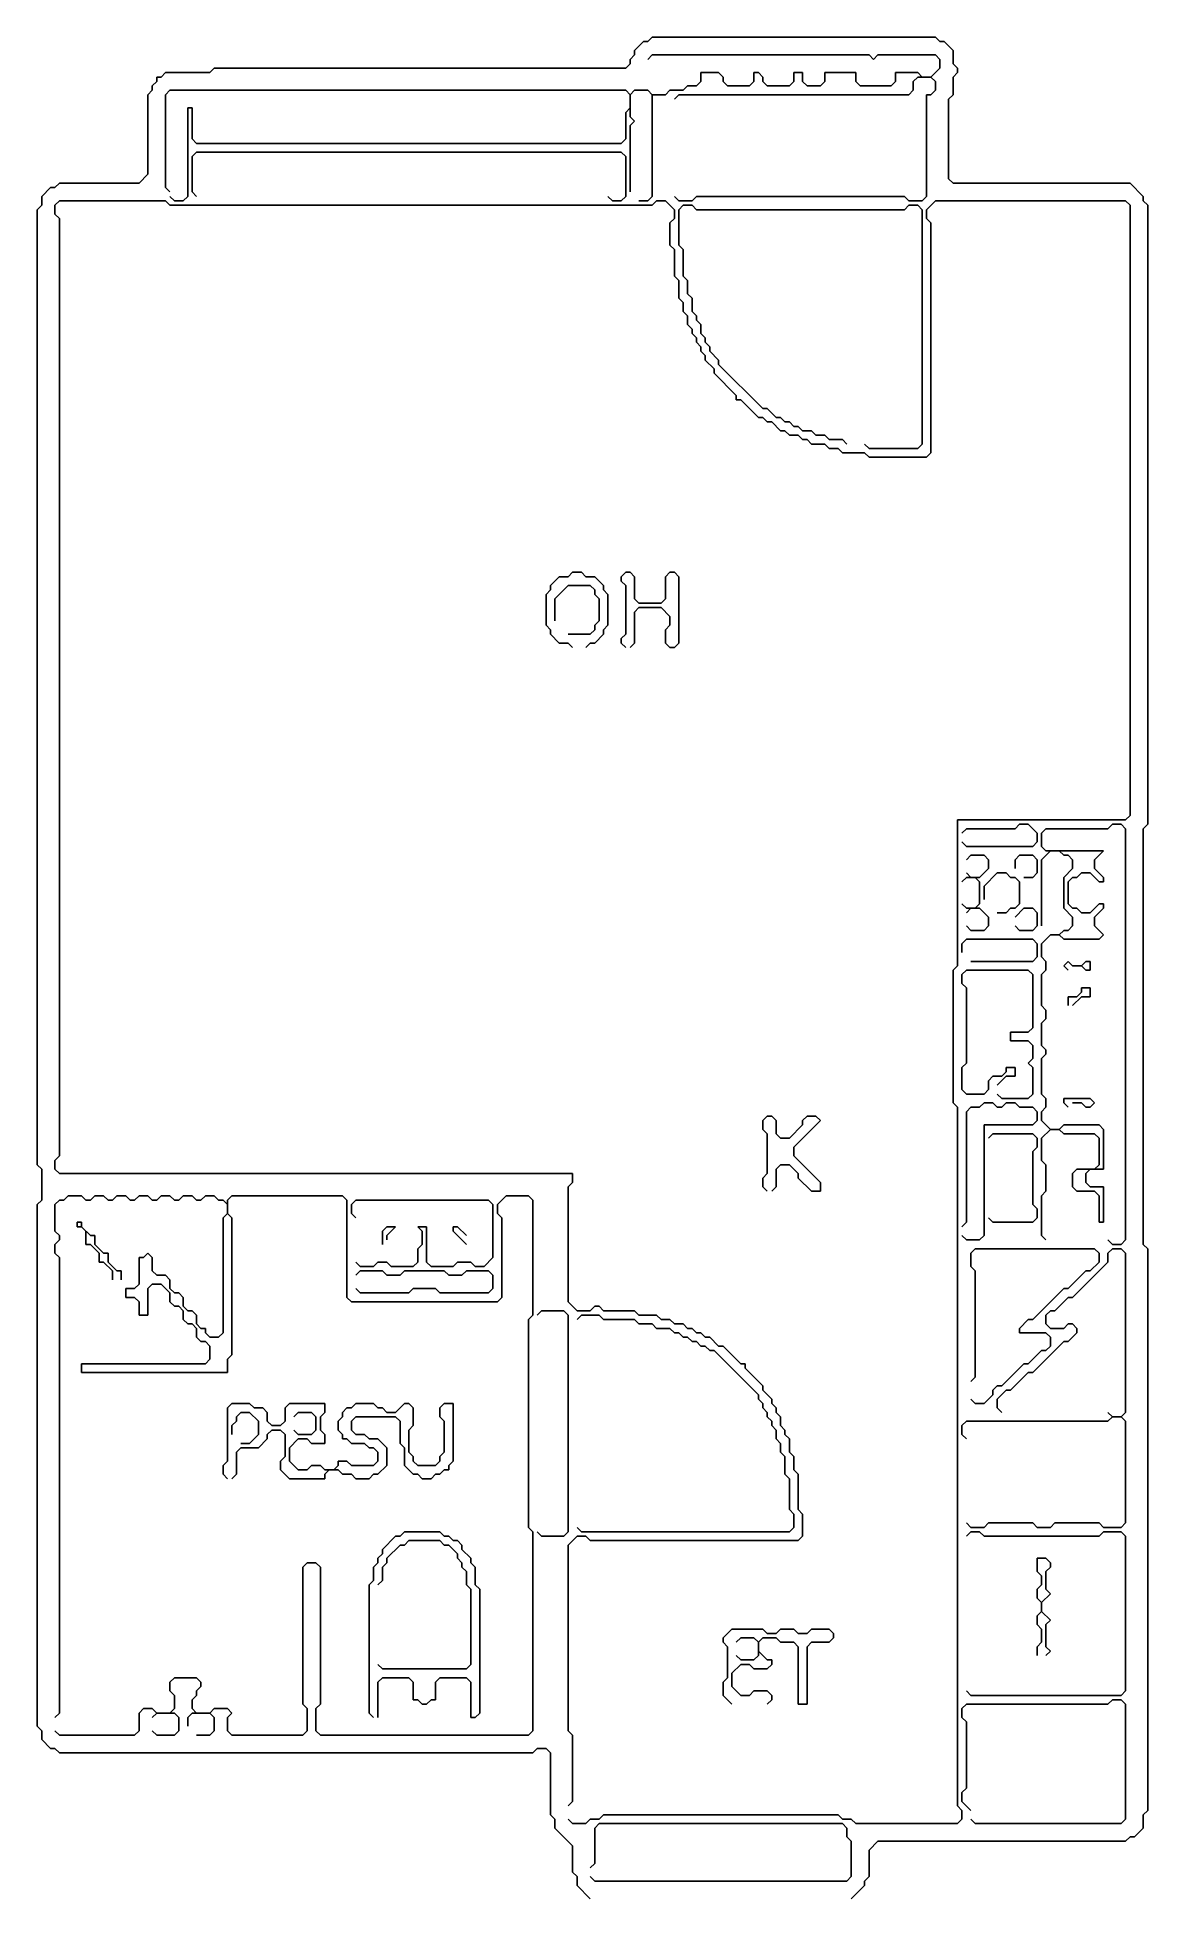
# Model space of a CAD drawing. Header units: metres. Extents: x 140 to 391, y 53 to 474.
import ezdxf

# ---------------------------------------------------------------- set-up
doc = ezdxf.new("R2010")
doc.units = ezdxf.units.M

msp = doc.modelspace()

# ---------------------------------------------------------------- linework, layer by layer
for p, q in [((275, 471), (277, 473)), ((277, 473), (278, 473)), ((278, 473), (279, 474)), ((279, 474), (343, 474)), ((343, 474), (344, 473)), ((344, 473), (345, 473)), ((345, 473), (347, 471)), ((273, 467), (274, 468)), ((274, 469), (275, 470)), ((274, 468), (274, 469)), ((275, 470), (275, 471)), ((279, 470), (278, 469)), ((328, 470), (279, 470)), ((329, 469), (328, 470)), ((330, 470), (329, 469)), ((343, 470), (330, 470)), ((344, 469), (343, 470)), ((344, 467), (344, 469)), ((347, 471), (347, 468)), ((347, 468), (348, 467)), ((166, 463), (167, 464)), ((167, 464), (167, 465)), ((167, 465), (168, 465)), ((168, 465), (169, 466)), ((169, 466), (179, 466)), ((179, 466), (180, 467)), ((180, 467), (273, 467)), ((289, 463), (290, 464)), ((290, 464), (290, 466)), ((290, 466), (294, 466)), ((294, 466), (295, 465)), ((295, 465), (295, 464)), ((295, 464), (296, 463)), ((301, 463), (302, 464)), ((302, 464), (302, 466)), ((302, 466), (303, 466)), ((303, 466), (304, 465)), ((304, 465), (304, 464)), ((304, 464), (305, 463)), ((310, 463), (311, 464)), ((311, 464), (311, 466)), ((311, 466), (313, 466)), ((313, 466), (313, 464)), ((313, 464), (314, 463)), ((317, 463), (318, 464)), ((318, 464), (318, 466)), ((318, 466), (325, 466)), ((325, 466), (325, 464)), ((325, 464), (326, 463)), ((333, 463), (334, 464)), ((334, 464), (334, 466)), ((334, 466), (339, 466)), ((339, 465), (338, 464)), ((338, 464), (338, 462)), ((339, 466), (340, 465)), ((342, 465), (339, 465)), ((340, 465), (342, 465)), ((342, 465), (344, 467)), ((343, 464), (342, 465)), ((343, 462), (343, 464)), ((348, 466), (347, 465)), ((347, 465), (347, 461)), ((348, 467), (348, 466)), ((165, 461), (166, 462)), ((165, 443), (165, 461)), ((166, 462), (166, 463)), ((170, 462), (169, 461)), ((169, 461), (169, 440)), ((273, 462), (170, 462)), ((274, 461), (273, 462)), ((275, 462), (274, 461)), ((274, 461), (274, 456)), ((274, 458), (274, 461)), ((278, 462), (275, 462)), ((278, 462), (279, 461)), ((279, 461), (278, 462)), ((279, 461), (282, 461)), ((279, 438), (279, 461)), ((282, 461), (283, 462)), ((283, 462), (286, 462)), ((285, 461), (284, 460)), ((337, 461), (285, 461)), ((286, 462), (287, 463)), ((287, 463), (289, 463)), ((296, 463), (301, 463)), ((305, 463), (310, 463)), ((314, 463), (317, 463)), ((326, 463), (333, 463)), ((338, 462), (337, 461)), ((341, 438), (341, 461)), ((341, 461), (342, 461)), ((342, 461), (343, 462)), ((347, 461), (346, 460)), ((346, 460), (346, 442)), ((174, 438), (174, 458)), ((174, 458), (175, 458)), ((175, 458), (175, 451)), ((273, 457), (274, 458)), ((273, 451), (273, 457)), ((274, 456), (275, 455)), ((275, 455), (274, 454)), ((175, 451), (176, 450)), ((272, 450), (273, 451)), ((274, 454), (274, 439)), ((176, 448), (175, 447)), ((175, 447), (175, 439)), ((176, 450), (272, 450)), ((272, 448), (176, 448)), ((273, 447), (272, 448)), ((273, 438), (273, 447)), ((163, 441), (165, 443)), ((141, 438), (143, 440)), ((141, 436), (141, 438)), ((143, 440), (144, 440)), ((144, 440), (145, 441)), ((145, 441), (163, 441)), ((169, 440), (170, 439)), ((170, 438), (171, 437)), ((173, 437), (174, 438)), ((175, 439), (176, 438)), ((269, 438), (270, 437)), ((272, 437), (273, 438)), ((278, 437), (279, 438)), ((284, 438), (285, 437)), ((288, 437), (289, 438)), ((289, 438), (336, 438)), ((336, 438), (337, 437)), ((340, 437), (341, 438)), ((346, 442), (347, 441)), ((347, 441), (387, 441)), ((387, 441), (390, 438)), ((390, 438), (390, 437)), ((140, 435), (141, 436)), ((140, 219), (140, 435)), ((145, 437), (144, 436)), ((144, 436), (144, 434)), ((144, 434), (145, 433)), ((169, 437), (145, 437)), ((170, 436), (169, 437)), ((279, 436), (170, 436)), ((171, 437), (173, 437)), ((270, 437), (272, 437)), ((276, 437), (278, 437)), ((280, 437), (279, 436)), ((282, 437), (280, 437)), ((284, 435), (282, 437)), ((284, 433), (284, 435)), ((285, 437), (288, 437)), ((286, 436), (285, 435)), ((285, 435), (285, 427)), ((288, 436), (286, 436)), ((289, 435), (288, 436)), ((336, 435), (289, 435)), ((337, 436), (336, 435)), ((337, 437), (340, 437)), ((339, 436), (337, 436)), ((340, 435), (339, 436)), ((340, 382), (340, 435)), ((343, 437), (341, 435)), ((341, 435), (341, 433)), ((386, 437), (343, 437)), ((387, 436), (386, 437)), ((387, 298), (387, 436)), ((390, 437), (391, 436)), ((391, 436), (391, 296)), ((145, 433), (145, 221)), ((283, 432), (284, 433)), ((283, 427), (283, 432)), ((341, 433), (342, 432)), ((342, 432), (342, 380)), ((284, 426), (283, 427)), ((284, 420), (284, 426)), ((285, 427), (286, 426)), ((286, 426), (286, 420)), ((285, 419), (284, 420)), ((285, 415), (285, 419)), ((286, 420), (287, 419)), ((287, 419), (287, 416)), ((286, 414), (285, 415)), ((286, 412), (286, 414)), ((287, 416), (288, 415)), ((288, 415), (288, 412)), ((287, 411), (286, 412)), ((287, 409), (287, 411)), ((288, 408), (287, 409)), ((288, 412), (289, 411)), ((289, 411), (289, 410)), ((289, 410), (290, 409)), ((290, 409), (290, 407)), ((288, 407), (288, 408)), ((289, 406), (288, 407)), ((289, 405), (289, 406)), ((290, 404), (289, 405)), ((290, 407), (291, 406)), ((291, 406), (291, 405)), ((291, 405), (292, 404)), ((290, 403), (290, 404)), ((291, 402), (290, 403)), ((291, 401), (291, 402)), ((293, 399), (291, 401)), ((292, 404), (292, 403)), ((292, 403), (294, 401)), ((294, 401), (294, 400)), ((294, 400), (304, 390)), ((293, 398), (293, 399)), ((298, 393), (293, 398)), ((298, 392), (298, 393)), ((299, 392), (298, 392)), ((303, 388), (299, 392)), ((304, 388), (303, 388)), ((304, 390), (305, 390)), ((305, 387), (304, 388)), ((305, 390), (307, 388)), ((307, 388), (308, 388)), ((308, 388), (309, 387)), ((306, 387), (305, 387)), ((308, 385), (306, 387)), ((309, 385), (308, 385)), ((309, 387), (310, 387)), ((310, 384), (309, 385)), ((310, 387), (311, 386)), ((312, 384), (310, 384)), ((311, 386), (312, 386)), ((312, 386), (313, 385)), ((313, 383), (312, 384)), ((313, 385), (315, 385)), ((315, 385), (316, 384)), ((316, 384), (318, 384)), ((318, 384), (319, 383)), ((314, 383), (313, 383)), ((315, 382), (314, 383)), ((318, 382), (315, 382)), ((319, 381), (318, 382)), ((319, 383), (322, 383)), ((321, 381), (319, 381)), ((322, 380), (321, 381)), ((322, 383), (323, 382)), ((327, 380), (322, 380)), ((327, 382), (328, 381)), ((328, 379), (327, 380)), ((328, 381), (339, 381)), ((341, 379), (328, 379)), ((339, 381), (340, 382)), ((342, 380), (341, 379)), ((256, 350), (258, 352)), ((256, 349), (256, 350)), ((260, 350), (257, 347)), ((258, 352), (260, 352)), ((260, 352), (261, 353)), ((265, 350), (260, 350)), ((261, 353), (263, 353)), ((263, 353), (264, 352)), ((264, 352), (266, 352)), ((266, 349), (265, 350)), ((266, 352), (268, 350)), ((268, 350), (268, 349)), ((272, 352), (273, 353)), ((272, 351), (272, 352)), ((273, 350), (272, 351)), ((273, 353), (274, 353)), ((273, 339), (273, 350)), ((274, 353), (275, 352)), ((275, 352), (275, 347)), ((282, 352), (283, 353)), ((282, 347), (282, 352)), ((283, 353), (284, 353)), ((284, 353), (285, 352)), ((285, 352), (285, 337)), ((255, 348), (256, 349)), ((255, 341), (255, 348)), ((257, 347), (257, 342)), ((266, 348), (266, 349)), ((267, 347), (266, 348)), ((267, 342), (267, 347)), ((268, 349), (269, 348)), ((269, 348), (269, 341)), ((275, 347), (276, 346)), ((276, 346), (281, 346)), ((281, 346), (282, 347)), ((266, 341), (267, 342)), ((276, 345), (275, 344)), ((275, 344), (275, 337)), ((281, 345), (276, 345)), ((283, 343), (281, 345)), ((283, 341), (283, 343)), ((256, 340), (255, 341)), ((256, 339), (256, 340)), ((258, 337), (256, 339)), ((260, 337), (258, 337)), ((260, 339), (265, 339)), ((261, 336), (260, 337)), ((265, 337), (264, 336)), ((265, 339), (266, 340)), ((266, 337), (265, 337)), ((266, 340), (266, 341)), ((268, 339), (266, 337)), ((269, 341), (268, 340)), ((268, 340), (268, 339)), ((272, 338), (273, 339)), ((272, 337), (272, 338)), ((273, 336), (272, 337)), ((275, 337), (274, 336)), ((282, 340), (283, 341)), ((282, 337), (282, 340)), ((283, 336), (282, 337)), ((285, 337), (284, 336)), ((284, 336), (283, 336)), ((348, 264), (348, 297)), ((348, 297), (386, 297)), ((350, 295), (349, 294)), ((361, 295), (350, 295)), ((362, 296), (361, 295)), ((364, 296), (362, 296)), ((366, 294), (364, 296)), ((368, 295), (367, 294)), ((382, 295), (368, 295)), ((383, 296), (382, 295)), ((385, 296), (383, 296)), ((386, 295), (385, 296)), ((386, 297), (387, 298)), ((386, 202), (386, 295)), ((391, 296), (390, 295)), ((390, 295), (390, 201)), ((349, 292), (350, 291)), ((350, 291), (365, 291)), ((365, 291), (366, 292)), ((366, 292), (366, 294)), ((367, 294), (367, 291)), ((367, 291), (368, 290)), ((351, 289), (350, 288)), ((354, 289), (351, 289)), ((355, 288), (354, 289)), ((355, 286), (355, 288)), ((362, 289), (361, 288)), ((361, 288), (361, 286)), ((365, 289), (362, 289)), ((366, 288), (365, 289)), ((366, 285), (366, 288)), ((369, 290), (367, 288)), ((367, 288), (367, 273)), ((368, 290), (381, 290)), ((371, 290), (369, 290)), ((372, 289), (371, 290)), ((373, 289), (372, 289)), ((374, 288), (373, 289)), ((374, 286), (374, 288)), ((381, 290), (379, 288)), ((379, 288), (379, 286)), ((350, 284), (349, 283)), ((350, 285), (351, 284)), ((352, 284), (350, 284)), ((351, 284), (353, 284)), ((353, 283), (352, 284)), ((353, 284), (355, 286)), ((353, 278), (353, 283)), ((357, 285), (354, 282)), ((359, 285), (357, 285)), ((360, 284), (359, 285)), ((361, 284), (360, 284)), ((362, 283), (361, 284)), ((362, 278), (362, 283)), ((363, 284), (365, 284)), ((365, 284), (366, 285)), ((372, 284), (374, 286)), ((372, 277), (372, 284)), ((374, 284), (373, 283)), ((373, 283), (373, 278)), ((375, 284), (374, 284)), ((376, 285), (375, 284)), ((378, 285), (376, 285)), ((380, 283), (378, 285)), ((379, 286), (381, 284)), ((381, 283), (380, 283)), ((381, 284), (381, 283)), ((349, 278), (350, 277)), ((352, 277), (353, 278)), ((354, 282), (354, 279)), ((361, 277), (362, 278)), ((373, 278), (374, 277)), ((378, 276), (380, 278)), ((380, 278), (381, 278)), ((381, 278), (381, 277)), ((350, 277), (352, 277)), ((351, 277), (350, 276)), ((353, 277), (351, 277)), ((355, 275), (353, 277)), ((355, 273), (355, 275)), ((357, 276), (359, 276)), ((359, 276), (360, 277)), ((360, 277), (361, 277)), ((363, 277), (361, 275)), ((365, 277), (363, 277)), ((366, 276), (365, 277)), ((366, 273), (366, 276)), ((374, 275), (372, 277)), ((374, 277), (375, 277)), ((374, 273), (374, 275)), ((375, 277), (376, 276)), ((376, 276), (378, 276)), ((381, 277), (379, 275)), ((379, 275), (379, 273)), ((350, 270), (349, 269)), ((350, 273), (351, 272)), ((365, 270), (350, 270)), ((351, 272), (354, 272)), ((354, 272), (355, 273)), ((361, 273), (362, 272)), ((362, 272), (365, 272)), ((365, 272), (366, 273)), ((366, 269), (365, 270)), ((369, 271), (367, 269)), ((369, 271), (371, 271)), ((371, 271), (369, 271)), ((371, 271), (372, 272)), ((372, 270), (371, 271)), ((372, 272), (373, 272)), ((380, 270), (372, 270)), ((373, 272), (374, 273)), ((379, 273), (381, 271)), ((381, 271), (380, 270)), ((349, 269), (349, 267)), ((365, 265), (366, 266)), ((366, 266), (366, 269)), ((367, 269), (367, 266)), ((367, 266), (368, 265)), ((347, 263), (348, 264)), ((347, 233), (347, 263)), ((350, 263), (349, 262)), ((349, 262), (349, 260)), ((364, 263), (350, 263)), ((351, 265), (365, 265)), ((365, 262), (364, 263)), ((365, 250), (365, 262)), ((368, 263), (367, 262)), ((367, 262), (367, 255)), ((368, 265), (368, 263)), ((372, 264), (373, 265)), ((373, 263), (372, 264)), ((373, 265), (374, 264)), ((374, 264), (376, 264)), ((376, 264), (374, 264)), ((376, 264), (377, 265)), ((377, 263), (376, 264)), ((377, 265), (378, 265)), ((378, 263), (377, 263)), ((378, 265), (378, 263)), ((349, 260), (350, 259)), ((350, 259), (350, 242)), ((373, 255), (373, 257)), ((373, 257), (375, 257)), ((376, 257), (374, 255)), ((375, 257), (376, 258)), ((376, 258), (376, 259)), ((376, 259), (378, 259)), ((378, 257), (376, 257)), ((378, 259), (378, 257)), ((367, 255), (368, 254)), ((368, 254), (368, 252)), ((360, 247), (360, 249)), ((360, 249), (364, 249)), ((364, 249), (365, 250)), ((368, 252), (367, 251)), ((367, 251), (367, 246)), ((364, 247), (360, 247)), ((365, 246), (364, 247)), ((365, 243), (365, 246)), ((367, 246), (368, 245)), ((368, 245), (368, 244)), ((350, 242), (349, 241)), ((349, 241), (349, 236)), ((358, 239), (359, 240)), ((359, 240), (359, 241)), ((359, 241), (361, 241)), ((361, 241), (361, 239)), ((364, 242), (365, 243)), ((365, 241), (364, 242)), ((365, 235), (365, 241)), ((368, 244), (367, 243)), ((367, 243), (367, 235)), ((349, 236), (350, 235)), ((354, 235), (355, 236)), ((355, 238), (356, 239)), ((355, 236), (355, 238)), ((356, 239), (358, 239)), ((359, 239), (357, 237)), ((361, 239), (359, 239)), ((348, 232), (347, 233)), ((348, 74), (348, 232)), ((350, 235), (354, 235)), ((351, 232), (350, 231)), ((353, 232), (351, 232)), ((354, 233), (353, 232)), ((356, 233), (354, 233)), ((357, 232), (356, 233)), ((357, 235), (358, 234)), ((358, 232), (357, 232)), ((358, 234), (364, 234)), ((359, 233), (358, 232)), ((361, 233), (359, 233)), ((362, 232), (361, 233)), ((365, 232), (362, 232)), ((364, 234), (365, 235)), ((366, 231), (365, 232)), ((367, 235), (368, 234)), ((368, 232), (367, 231)), ((368, 234), (368, 232)), ((372, 233), (372, 234)), ((372, 234), (378, 234)), ((373, 232), (372, 233)), ((376, 233), (374, 233)), ((377, 232), (376, 233)), ((378, 232), (377, 232)), ((378, 234), (379, 233)), ((379, 233), (378, 232)), ((304, 229), (305, 230)), ((304, 227), (304, 229)), ((305, 230), (306, 230)), ((306, 230), (307, 229)), ((307, 229), (307, 226)), ((310, 225), (313, 228)), ((317, 229), (311, 223)), ((313, 229), (314, 230)), ((313, 228), (313, 229)), ((314, 230), (316, 230)), ((316, 230), (317, 229)), ((350, 231), (350, 206)), ((354, 203), (354, 228)), ((354, 228), (365, 228)), ((365, 228), (366, 229)), ((366, 229), (366, 231)), ((367, 231), (367, 229)), ((367, 229), (369, 227)), ((371, 227), (372, 228)), ((372, 228), (380, 228)), ((380, 228), (381, 227)), ((305, 226), (304, 227)), ((305, 217), (305, 226)), ((307, 226), (308, 225)), ((308, 225), (310, 225)), ((356, 226), (355, 225)), ((365, 226), (356, 226)), ((366, 225), (365, 226)), ((366, 223), (366, 225)), ((369, 227), (367, 225)), ((367, 225), (367, 220)), ((369, 227), (371, 227)), ((371, 227), (369, 227)), ((372, 226), (371, 227)), ((379, 226), (372, 226)), ((380, 225), (379, 226)), ((380, 219), (380, 225)), ((381, 227), (381, 218)), ((141, 218), (140, 219)), ((145, 221), (144, 220)), ((144, 220), (144, 218)), ((308, 219), (307, 218)), ((310, 219), (308, 219)), ((312, 217), (310, 219)), ((311, 223), (311, 221)), ((311, 221), (317, 215)), ((365, 222), (366, 223)), ((365, 210), (365, 222)), ((367, 220), (368, 219)), ((368, 219), (368, 213)), ((379, 218), (380, 219)), ((141, 211), (141, 218)), ((144, 218), (145, 217)), ((145, 217), (261, 217)), ((261, 215), (260, 214)), ((261, 217), (261, 215)), ((304, 216), (305, 217)), ((304, 214), (304, 216)), ((307, 218), (307, 214)), ((312, 216), (312, 217)), ((315, 213), (312, 216)), ((317, 215), (317, 213)), ((374, 217), (375, 218)), ((374, 214), (374, 217)), ((375, 218), (379, 218)), ((378, 218), (377, 217)), ((377, 217), (377, 215)), ((377, 215), (378, 214)), ((381, 218), (378, 218)), ((140, 210), (141, 211)), ((145, 211), (144, 210)), ((146, 211), (145, 211)), ((147, 212), (146, 211)), ((150, 212), (147, 212)), ((151, 211), (150, 212)), ((152, 211), (151, 211)), ((153, 212), (152, 211)), ((155, 212), (153, 212)), ((156, 211), (155, 212)), ((157, 211), (156, 211)), ((158, 212), (157, 211)), ((160, 212), (158, 212)), ((161, 211), (160, 212)), ((162, 211), (161, 211)), ((163, 212), (162, 211)), ((165, 212), (163, 212)), ((166, 211), (165, 212)), ((167, 211), (166, 211)), ((168, 212), (167, 211)), ((170, 212), (168, 212)), ((171, 211), (170, 212)), ((172, 211), (171, 211)), ((173, 212), (172, 211)), ((175, 212), (173, 212)), ((176, 211), (175, 212)), ((177, 211), (176, 211)), ((178, 212), (177, 211)), ((180, 212), (178, 212)), ((181, 211), (180, 212)), ((182, 211), (181, 211)), ((183, 210), (182, 211)), ((184, 212), (183, 211)), ((183, 211), (183, 208)), ((209, 212), (184, 212)), ((210, 211), (209, 212)), ((210, 189), (210, 211)), ((212, 211), (211, 210)), ((242, 211), (212, 211)), ((243, 210), (242, 211)), ((246, 212), (244, 210)), ((251, 212), (246, 212)), ((252, 211), (251, 212)), ((252, 185), (252, 211)), ((260, 214), (260, 188)), ((305, 213), (304, 214)), ((307, 214), (306, 213)), ((317, 213), (315, 213)), ((368, 213), (367, 212)), ((367, 212), (367, 203)), ((375, 213), (374, 214)), ((379, 213), (375, 213)), ((378, 214), (381, 214)), ((380, 212), (379, 213)), ((380, 206), (380, 212)), ((381, 214), (381, 206)), ((140, 92), (140, 210)), ((144, 210), (144, 204)), ((182, 207), (183, 208)), ((182, 181), (182, 207)), ((183, 208), (183, 210)), ((183, 208), (184, 207)), ((184, 207), (184, 176)), ((211, 210), (211, 208)), ((211, 208), (212, 207)), ((243, 198), (243, 210)), ((244, 210), (244, 208)), ((244, 208), (245, 207)), ((245, 207), (245, 189)), ((355, 207), (356, 206)), ((366, 209), (365, 210)), ((365, 206), (366, 207)), ((366, 207), (366, 209)), ((144, 204), (145, 203)), ((145, 203), (145, 202)), ((149, 205), (149, 206)), ((149, 206), (150, 206)), ((150, 205), (149, 205)), ((150, 206), (150, 205)), ((151, 204), (150, 205)), ((150, 205), (152, 203)), ((151, 201), (151, 204)), ((152, 203), (153, 203)), ((153, 203), (153, 201)), ((218, 204), (219, 205)), ((218, 201), (218, 204)), ((219, 205), (221, 205)), ((221, 205), (219, 203)), ((219, 203), (219, 202)), ((227, 204), (226, 205)), ((226, 205), (228, 205)), ((227, 201), (227, 204)), ((228, 205), (228, 197)), ((234, 204), (234, 205)), ((234, 205), (235, 205)), ((237, 201), (234, 204)), ((235, 205), (237, 203)), ((350, 206), (349, 205)), ((349, 203), (350, 202)), ((353, 202), (354, 203)), ((356, 206), (365, 206)), ((367, 203), (368, 202)), ((381, 206), (380, 206)), ((145, 202), (144, 201)), ((144, 201), (144, 199)), ((144, 199), (145, 198)), ((145, 198), (145, 95)), ((152, 201), (151, 201)), ((154, 199), (152, 201)), ((153, 201), (155, 199)), ((154, 197), (154, 199)), ((155, 199), (156, 199)), ((156, 199), (156, 197)), ((163, 192), (163, 198)), ((163, 198), (164, 198)), ((164, 198), (165, 199)), ((165, 199), (166, 198)), ((166, 198), (166, 195)), ((226, 200), (227, 201)), ((226, 197), (226, 200)), ((241, 196), (243, 198)), ((350, 202), (353, 202)), ((352, 200), (351, 199)), ((351, 199), (351, 196)), ((379, 200), (352, 200)), ((380, 199), (379, 200)), ((380, 197), (380, 199)), ((382, 202), (383, 201)), ((383, 200), (382, 199)), ((382, 199), (382, 197)), ((383, 201), (385, 201)), ((385, 200), (383, 200)), ((385, 201), (386, 202)), ((386, 199), (385, 200)), ((386, 163), (386, 199)), ((390, 201), (391, 200)), ((391, 200), (391, 73)), ((155, 197), (154, 197)), ((157, 195), (155, 197)), ((156, 197), (158, 195)), ((157, 193), (157, 195)), ((158, 195), (159, 195)), ((159, 195), (159, 193)), ((166, 195), (167, 194)), ((167, 194), (169, 194)), ((169, 194), (170, 193)), ((212, 197), (213, 196)), ((213, 195), (212, 194)), ((213, 196), (216, 196)), ((218, 195), (213, 195)), ((216, 196), (217, 197)), ((217, 197), (219, 197)), ((219, 194), (218, 195)), ((219, 197), (220, 196)), ((222, 194), (219, 194)), ((220, 196), (225, 196)), ((223, 195), (222, 194)), ((232, 195), (223, 195)), ((225, 196), (226, 197)), ((228, 197), (229, 196)), ((229, 196), (234, 196)), ((233, 194), (232, 195)), ((236, 194), (233, 194)), ((234, 196), (235, 197)), ((235, 197), (238, 197)), ((237, 195), (236, 194)), ((242, 195), (237, 195)), ((238, 197), (239, 196)), ((239, 196), (241, 196)), ((243, 194), (242, 195)), ((243, 191), (243, 194)), ((351, 196), (352, 195)), ((352, 195), (352, 171)), ((373, 191), (377, 195)), ((382, 197), (374, 189)), ((377, 195), (378, 195)), ((378, 195), (380, 197)), ((160, 189), (160, 191)), ((160, 191), (162, 191)), ((162, 191), (163, 192)), ((166, 192), (165, 191)), ((165, 191), (165, 185)), ((168, 192), (166, 192)), ((170, 190), (168, 192)), ((170, 193), (170, 191)), ((170, 191), (171, 190)), ((170, 188), (170, 190)), ((171, 190), (172, 190)), ((172, 190), (173, 189)), ((212, 191), (213, 190)), ((213, 190), (224, 190)), ((224, 190), (225, 191)), ((225, 191), (230, 191)), ((230, 191), (231, 190)), ((231, 190), (242, 190)), ((242, 190), (243, 191)), ((365, 184), (372, 191)), ((372, 191), (373, 191)), ((162, 189), (160, 189)), ((163, 188), (162, 189)), ((163, 185), (163, 188)), ((171, 187), (170, 188)), ((172, 187), (171, 187)), ((173, 186), (172, 187)), ((173, 189), (173, 187)), ((173, 187), (174, 186)), ((173, 184), (173, 186)), ((174, 186), (175, 186)), ((175, 186), (176, 185)), ((211, 188), (210, 189)), ((244, 188), (211, 188)), ((245, 189), (244, 188)), ((254, 186), (253, 185)), ((259, 186), (254, 186)), ((260, 185), (259, 186)), ((260, 188), (262, 186)), ((262, 186), (265, 186)), ((265, 186), (266, 187)), ((266, 187), (267, 187)), ((267, 187), (268, 186)), ((268, 186), (275, 186)), ((275, 186), (276, 185)), ((369, 186), (368, 185)), ((370, 186), (369, 186)), ((373, 189), (370, 186)), ((374, 189), (373, 189)), ((165, 185), (163, 185)), ((174, 183), (173, 184)), ((175, 183), (174, 183)), ((176, 182), (175, 183)), ((176, 185), (176, 183)), ((176, 183), (177, 182)), ((176, 180), (176, 182)), ((177, 182), (178, 182)), ((178, 182), (178, 181)), ((251, 184), (252, 185)), ((251, 137), (251, 184)), ((260, 136), (260, 185)), ((263, 185), (262, 184)), ((267, 185), (263, 185)), ((268, 184), (267, 185)), ((275, 184), (268, 184)), ((276, 183), (275, 184)), ((276, 185), (280, 185)), ((279, 183), (276, 183)), ((280, 182), (279, 183)), ((280, 185), (281, 184)), ((283, 182), (280, 182)), ((281, 184), (283, 184)), ((283, 184), (284, 183)), ((284, 181), (283, 182)), ((284, 183), (286, 183)), ((286, 183), (287, 182)), ((287, 182), (288, 182)), ((288, 182), (289, 181)), ((362, 182), (364, 184)), ((362, 181), (362, 182)), ((364, 184), (365, 184)), ((368, 185), (368, 183)), ((368, 183), (369, 182)), ((369, 182), (372, 182)), ((372, 182), (373, 183)), ((373, 183), (374, 183)), ((374, 183), (375, 182)), ((375, 182), (375, 181)), ((177, 179), (176, 180)), ((178, 179), (177, 179)), ((178, 181), (179, 180)), ((179, 178), (178, 179)), ((179, 180), (181, 180)), ((179, 175), (179, 178)), ((181, 180), (182, 181)), ((285, 181), (284, 181)), ((286, 180), (285, 181)), ((287, 180), (286, 180)), ((288, 179), (287, 180)), ((289, 179), (288, 179)), ((289, 181), (290, 181)), ((290, 178), (289, 179)), ((290, 181), (291, 180)), ((291, 178), (290, 178)), ((291, 180), (292, 180)), ((292, 177), (291, 178)), ((292, 180), (294, 178)), ((293, 177), (292, 177)), ((303, 167), (293, 177)), ((294, 178), (295, 178)), ((295, 178), (299, 174)), ((368, 181), (362, 181)), ((364, 174), (367, 177)), ((372, 179), (365, 172)), ((367, 177), (368, 177)), ((369, 180), (368, 181)), ((368, 177), (369, 178)), ((369, 178), (369, 180)), ((373, 179), (372, 179)), ((375, 181), (373, 179)), ((150, 172), (150, 174)), ((150, 174), (178, 174)), ((178, 174), (179, 175)), ((184, 176), (183, 175)), ((183, 175), (183, 172)), ((299, 174), (300, 174)), ((300, 174), (300, 173)), ((300, 173), (304, 169)), ((358, 169), (363, 174)), ((363, 174), (364, 174)), ((183, 172), (150, 172)), ((304, 169), (304, 168)), ((352, 171), (351, 170)), ((356, 168), (357, 169)), ((357, 169), (358, 169)), ((364, 172), (360, 168)), ((365, 172), (364, 172)), ((183, 164), (184, 165)), ((184, 165), (188, 165)), ((188, 165), (189, 164)), ((196, 164), (197, 165)), ((197, 165), (205, 165)), ((205, 165), (205, 163)), ((211, 164), (212, 165)), ((212, 165), (216, 165)), ((216, 165), (217, 164)), ((221, 163), (223, 165)), ((223, 165), (224, 165)), ((224, 165), (225, 164)), ((231, 164), (232, 165)), ((232, 165), (234, 165)), ((234, 165), (234, 152)), ((303, 166), (303, 167)), ((304, 165), (303, 166)), ((304, 168), (306, 166)), ((304, 164), (304, 165)), ((306, 166), (306, 165)), ((306, 165), (307, 164)), ((351, 166), (352, 165)), ((352, 165), (354, 165)), ((354, 165), (356, 167)), ((356, 167), (356, 168)), ((359, 168), (357, 166)), ((357, 166), (357, 164)), ((360, 168), (359, 168)), ((183, 152), (183, 164)), ((185, 161), (184, 160)), ((184, 160), (184, 158)), ((186, 163), (185, 162)), ((185, 162), (185, 161)), ((188, 163), (186, 163)), ((190, 161), (188, 163)), ((189, 164), (191, 164)), ((190, 158), (190, 161)), ((191, 164), (192, 163)), ((192, 163), (192, 161)), ((192, 161), (193, 160)), ((193, 160), (195, 160)), ((195, 160), (196, 161)), ((196, 161), (196, 164)), ((199, 163), (198, 162)), ((202, 163), (199, 163)), ((203, 162), (202, 163)), ((203, 159), (203, 162)), ((205, 163), (204, 162)), ((204, 162), (204, 159)), ((208, 161), (209, 162)), ((208, 159), (208, 161)), ((209, 163), (210, 164)), ((209, 162), (209, 163)), ((210, 164), (211, 164)), ((212, 162), (211, 161)), ((211, 161), (211, 159)), ((221, 162), (212, 162)), ((217, 164), (218, 164)), ((218, 164), (219, 163)), ((219, 163), (221, 163)), ((222, 161), (221, 162)), ((222, 156), (222, 161)), ((225, 160), (224, 159)), ((225, 164), (225, 160)), ((231, 162), (231, 164)), ((232, 161), (231, 162)), ((232, 154), (232, 161)), ((305, 163), (304, 164)), ((305, 162), (305, 163)), ((306, 161), (305, 162)), ((306, 160), (306, 161)), ((307, 159), (306, 160)), ((307, 164), (307, 163)), ((307, 163), (308, 162)), ((308, 162), (308, 160)), ((308, 160), (309, 159)), ((350, 161), (349, 160)), ((349, 160), (349, 158)), ((382, 161), (350, 161)), ((357, 164), (358, 163)), ((382, 163), (383, 162)), ((383, 162), (382, 161)), ((383, 162), (385, 162)), ((385, 162), (383, 162)), ((385, 162), (386, 163)), ((386, 161), (385, 162)), ((386, 138), (386, 161)), ((186, 156), (188, 156)), ((188, 156), (190, 158)), ((192, 157), (190, 155)), ((193, 159), (192, 158)), ((192, 158), (192, 157)), ((195, 159), (193, 159)), ((196, 158), (195, 159)), ((196, 153), (196, 158)), ((199, 157), (197, 155)), ((198, 159), (199, 158)), ((199, 158), (202, 158)), ((201, 157), (199, 157)), ((202, 156), (201, 157)), ((202, 158), (203, 159)), ((205, 156), (202, 156)), ((204, 159), (205, 158)), ((205, 158), (205, 156)), ((209, 158), (208, 159)), ((209, 157), (209, 158)), ((210, 157), (209, 157)), ((211, 156), (210, 157)), ((211, 159), (212, 158)), ((214, 156), (211, 156)), ((212, 158), (214, 158)), ((214, 158), (215, 157)), ((215, 155), (214, 156)), ((215, 157), (217, 157)), ((217, 157), (219, 155)), ((223, 155), (222, 156)), ((224, 159), (224, 154)), ((307, 157), (307, 159)), ((308, 156), (307, 157)), ((308, 154), (308, 156)), ((309, 159), (309, 158)), ((309, 158), (310, 157)), ((310, 157), (310, 154)), ((349, 158), (350, 157)), ((182, 151), (183, 152)), ((186, 155), (185, 154)), ((185, 154), (185, 149)), ((190, 155), (186, 155)), ((195, 152), (196, 153)), ((195, 150), (195, 152)), ((197, 155), (197, 152)), ((197, 152), (199, 150)), ((208, 151), (208, 152)), ((208, 152), (210, 152)), ((210, 152), (211, 151)), ((216, 155), (215, 155)), ((217, 154), (216, 155)), ((216, 151), (217, 152)), ((217, 152), (217, 154)), ((219, 155), (219, 151)), ((223, 151), (223, 155)), ((224, 154), (225, 153)), ((225, 153), (225, 152)), ((225, 152), (226, 151)), ((230, 151), (231, 152)), ((231, 153), (232, 154)), ((231, 152), (231, 153)), ((234, 152), (233, 151)), ((309, 153), (308, 154)), ((309, 149), (309, 153)), ((310, 154), (311, 153)), ((311, 153), (311, 150)), ((182, 149), (182, 151)), ((183, 148), (182, 149)), ((185, 149), (184, 148)), ((197, 148), (195, 150)), ((205, 148), (197, 148)), ((199, 150), (201, 150)), ((201, 150), (202, 151)), ((202, 151), (204, 151)), ((204, 151), (205, 150)), ((205, 150), (207, 150)), ((206, 150), (205, 149)), ((205, 149), (205, 148)), ((208, 150), (206, 150)), ((207, 150), (208, 151)), ((209, 149), (208, 150)), ((211, 149), (209, 149)), ((211, 151), (216, 151)), ((212, 148), (211, 149)), ((215, 148), (212, 148)), ((216, 149), (215, 148)), ((217, 149), (216, 149)), ((219, 151), (217, 149)), ((225, 149), (223, 151)), ((226, 149), (225, 149)), ((226, 151), (230, 151)), ((227, 148), (226, 149)), ((229, 148), (227, 148)), ((230, 149), (229, 148)), ((231, 149), (230, 149)), ((232, 150), (231, 149)), ((233, 150), (232, 150)), ((233, 151), (233, 150)), ((310, 148), (309, 149)), ((310, 141), (310, 148)), ((311, 150), (312, 149)), ((312, 149), (312, 141)), ((311, 140), (310, 141)), ((311, 137), (311, 140)), ((312, 141), (313, 140)), ((313, 140), (313, 135)), ((218, 132), (221, 135)), ((221, 135), (222, 135)), ((222, 135), (223, 136)), ((223, 136), (231, 136)), ((231, 136), (232, 135)), ((232, 135), (233, 135)), ((233, 135), (234, 134)), ((252, 136), (251, 137)), ((252, 91), (252, 136)), ((253, 136), (254, 135)), ((254, 135), (259, 135)), ((259, 135), (260, 136)), ((262, 135), (260, 133)), ((262, 137), (263, 136)), ((264, 135), (262, 135)), ((263, 136), (310, 136)), ((265, 134), (264, 135)), ((310, 136), (311, 137)), ((313, 135), (312, 134)), ((350, 138), (351, 137)), ((351, 136), (350, 135)), ((351, 137), (354, 137)), ((353, 136), (351, 136)), ((354, 135), (353, 136)), ((354, 137), (355, 138)), ((380, 135), (354, 135)), ((355, 138), (365, 138)), ((365, 138), (366, 137)), ((366, 137), (369, 137)), ((369, 137), (370, 138)), ((370, 138), (380, 138)), ((380, 138), (381, 137)), ((381, 136), (380, 135)), ((381, 137), (385, 137)), ((385, 136), (381, 136)), ((385, 137), (386, 138)), ((386, 135), (385, 136)), ((386, 100), (386, 135)), ((217, 130), (218, 131)), ((218, 131), (218, 132)), ((222, 133), (219, 130)), ((223, 133), (222, 133)), ((224, 134), (223, 133)), ((231, 134), (224, 134)), ((232, 133), (231, 134)), ((233, 133), (232, 133)), ((235, 131), (233, 133)), ((234, 134), (235, 134)), ((235, 134), (236, 133)), ((235, 130), (235, 131)), ((236, 133), (236, 132)), ((236, 132), (238, 130)), ((260, 133), (260, 91)), ((312, 134), (265, 134)), ((200, 128), (201, 129)), ((200, 97), (200, 128)), ((201, 129), (203, 129)), ((203, 129), (204, 128)), ((204, 128), (204, 97)), ((216, 128), (217, 129)), ((216, 125), (216, 128)), ((217, 129), (217, 130)), ((219, 129), (218, 128)), ((218, 128), (218, 125)), ((219, 130), (219, 129)), ((236, 129), (235, 130)), ((236, 128), (236, 129)), ((237, 127), (236, 128)), ((237, 124), (237, 127)), ((238, 130), (238, 129)), ((238, 129), (239, 128)), ((239, 128), (239, 124)), ((366, 127), (366, 130)), ((366, 130), (368, 130)), ((367, 126), (366, 127)), ((368, 130), (369, 129)), ((369, 128), (368, 127)), ((368, 127), (368, 123)), ((369, 129), (369, 128)), ((215, 124), (216, 125)), ((215, 95), (215, 124)), ((218, 125), (217, 124)), ((238, 123), (237, 124)), ((238, 106), (238, 123)), ((239, 124), (240, 123)), ((240, 123), (240, 95)), ((366, 123), (367, 124)), ((366, 121), (366, 123)), ((367, 124), (367, 126)), ((368, 123), (369, 122)), ((367, 120), (366, 121)), ((366, 117), (367, 118)), ((369, 122), (367, 120)), ((367, 118), (367, 120)), ((367, 120), (367, 118)), ((367, 118), (369, 116)), ((295, 112), (297, 114)), ((297, 114), (304, 114)), ((304, 114), (305, 113)), ((307, 113), (308, 114)), ((308, 114), (311, 114)), ((311, 114), (312, 113)), ((314, 113), (315, 114)), ((315, 114), (319, 114)), ((319, 114), (320, 113)), ((366, 115), (366, 117)), ((367, 114), (366, 115)), ((367, 111), (367, 114)), ((369, 116), (368, 115)), ((368, 115), (368, 110)), ((295, 111), (295, 112)), ((296, 110), (295, 111)), ((296, 103), (296, 110)), ((299, 112), (298, 111)), ((302, 112), (299, 112)), ((303, 111), (302, 112)), ((304, 112), (303, 111)), ((303, 111), (303, 109)), ((303, 108), (303, 111)), ((307, 112), (304, 112)), ((305, 113), (307, 113)), ((308, 111), (307, 112)), ((311, 111), (308, 111)), ((312, 110), (311, 111)), ((312, 113), (314, 113)), ((312, 97), (312, 110)), ((315, 111), (314, 110)), ((314, 110), (314, 97)), ((319, 111), (315, 111)), ((320, 112), (319, 111)), ((320, 113), (320, 112)), ((366, 110), (367, 111)), ((366, 108), (366, 110)), ((368, 110), (369, 109)), ((217, 106), (218, 105)), ((237, 105), (238, 106)), ((299, 106), (297, 104)), ((298, 108), (299, 107)), ((299, 107), (302, 107)), ((301, 106), (299, 106)), ((302, 105), (301, 106)), ((302, 107), (303, 108)), ((303, 109), (305, 107)), ((305, 107), (306, 107)), ((306, 106), (305, 105)), ((306, 107), (306, 106)), ((369, 109), (368, 108)), ((170, 102), (171, 103)), ((170, 100), (170, 102)), ((171, 103), (176, 103)), ((176, 103), (177, 102)), ((177, 102), (177, 101)), ((218, 103), (217, 102)), ((217, 102), (217, 94)), ((218, 105), (237, 105)), ((224, 103), (218, 103)), ((225, 102), (224, 103)), ((225, 98), (225, 102)), ((231, 103), (230, 102)), ((230, 102), (230, 98)), ((237, 103), (231, 103)), ((238, 102), (237, 103)), ((238, 94), (238, 102)), ((295, 102), (296, 103)), ((295, 99), (295, 102)), ((297, 104), (297, 101)), ((305, 105), (302, 105)), ((171, 99), (170, 100)), ((171, 96), (171, 99)), ((176, 99), (175, 98)), ((175, 98), (175, 96)), ((177, 101), (176, 100)), ((176, 100), (176, 99)), ((201, 96), (200, 97)), ((204, 97), (203, 96)), ((226, 98), (225, 98)), ((227, 97), (226, 98)), ((228, 97), (227, 97)), ((229, 98), (228, 97)), ((230, 98), (229, 98)), ((297, 97), (295, 99)), ((297, 101), (299, 99)), ((299, 99), (301, 99)), ((301, 99), (302, 100)), ((302, 100), (305, 100)), ((305, 100), (306, 99)), ((306, 98), (305, 97)), ((306, 99), (306, 98)), ((314, 97), (312, 97)), ((350, 97), (349, 96)), ((350, 100), (351, 99)), ((382, 97), (350, 97)), ((351, 99), (385, 99)), ((383, 98), (382, 97)), ((385, 98), (383, 98)), ((385, 99), (386, 100)), ((386, 97), (385, 98)), ((386, 71), (386, 97)), ((145, 95), (144, 94)), ((163, 95), (164, 96)), ((163, 91), (163, 95)), ((164, 96), (166, 96)), ((166, 96), (167, 95)), ((167, 95), (166, 94)), ((171, 95), (167, 95)), ((167, 95), (170, 95)), ((170, 95), (171, 96)), ((172, 94), (171, 95)), ((172, 91), (172, 94)), ((175, 95), (174, 94)), ((174, 94), (174, 92)), ((175, 96), (176, 95)), ((179, 95), (175, 95)), ((176, 95), (179, 95)), ((179, 95), (180, 96)), ((180, 94), (179, 95)), ((180, 96), (183, 96)), ((180, 91), (180, 94)), ((183, 96), (184, 95)), ((184, 95), (183, 94)), ((183, 94), (183, 91)), ((201, 91), (201, 96)), ((203, 96), (203, 91)), ((216, 94), (215, 95)), ((239, 94), (238, 94)), ((240, 95), (239, 94)), ((349, 96), (349, 94)), ((349, 94), (350, 93)), ((350, 93), (350, 78)), ((141, 91), (140, 92)), ((141, 89), (141, 91)), ((143, 87), (141, 89)), ((144, 91), (145, 90)), ((145, 90), (162, 90)), ((162, 90), (163, 91)), ((166, 91), (167, 90)), ((167, 90), (171, 90)), ((171, 90), (172, 91)), ((176, 90), (179, 90)), ((179, 90), (180, 91)), ((183, 91), (184, 90)), ((184, 90), (200, 90)), ((200, 90), (201, 91)), ((203, 91), (204, 90)), ((204, 90), (251, 90)), ((251, 90), (252, 91)), ((260, 91), (261, 90)), ((261, 90), (261, 75)), ((144, 87), (143, 87)), ((145, 86), (144, 87)), ((252, 86), (145, 86)), ((253, 87), (252, 86)), ((255, 87), (253, 87)), ((256, 86), (255, 87)), ((256, 72), (256, 86)), ((350, 78), (349, 77)), ((349, 77), (349, 75)), ((257, 71), (256, 72)), ((261, 75), (260, 74)), ((267, 71), (268, 72)), ((268, 72), (321, 72)), ((321, 72), (322, 71)), ((349, 73), (348, 74)), ((349, 75), (351, 73)), ((349, 71), (349, 73)), ((391, 73), (390, 72)), ((390, 72), (390, 69)), ((257, 69), (257, 71)), ((261, 65), (257, 69)), ((260, 71), (261, 70)), ((261, 70), (264, 70)), ((264, 70), (265, 71)), ((265, 71), (267, 71)), ((267, 70), (266, 69)), ((266, 69), (266, 61)), ((322, 70), (267, 70)), ((322, 71), (324, 71)), ((323, 69), (322, 70)), ((323, 67), (323, 69)), ((324, 71), (325, 70)), ((325, 70), (348, 70)), ((348, 70), (349, 71)), ((351, 71), (352, 70)), ((352, 70), (385, 70)), ((385, 70), (386, 71)), ((390, 69), (388, 67)), ((261, 59), (261, 65)), ((324, 66), (323, 67)), ((324, 58), (324, 66)), ((330, 66), (328, 64)), ((328, 64), (328, 58)), ((386, 66), (330, 66)), ((387, 67), (386, 66)), ((388, 67), (387, 67)), ((262, 58), (261, 59)), ((266, 61), (265, 60)), ((262, 56), (262, 58)), ((265, 53), (262, 56)), ((265, 58), (266, 57)), ((266, 57), (323, 57)), ((323, 57), (324, 58)), ((327, 56), (324, 53)), ((328, 58), (327, 57)), ((327, 57), (327, 56))]:
    msp.add_line(p, q)

doc.saveas('drawing.dxf')
